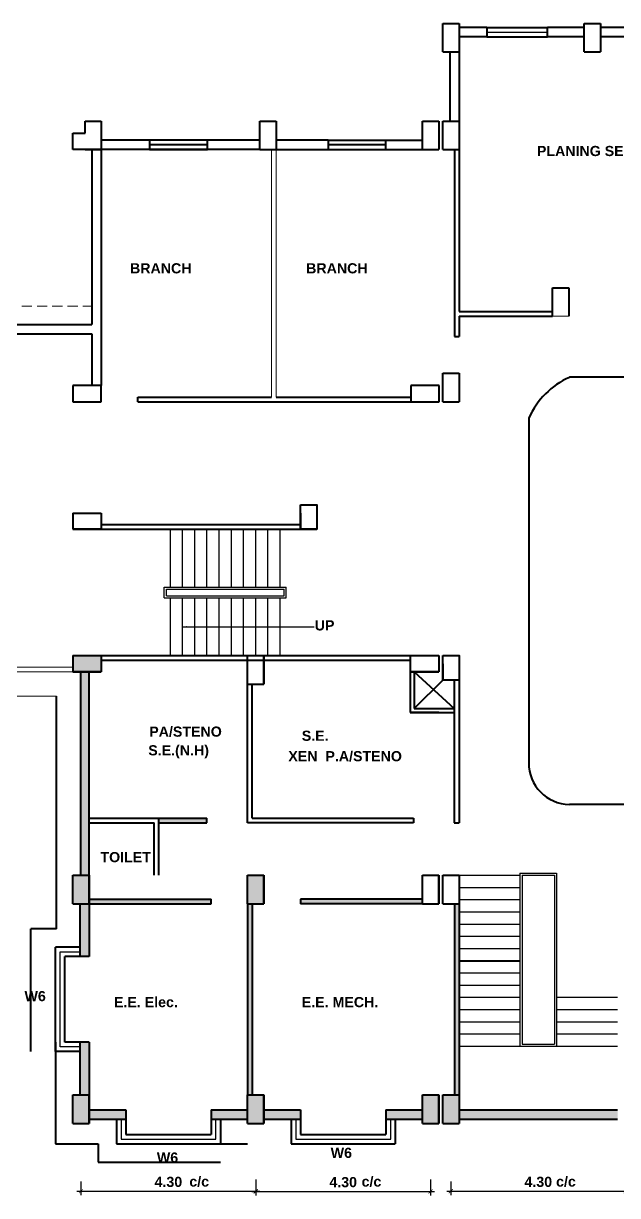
# Model space of a CAD drawing. Header units: inches. Extents: x 1352 to 5457, y 84 to 1168.
# Drawn here: x 2485.08 to 2499.69, y 130.89 to 159.71 of the extents above; entities that cross this region are included whole.
import ezdxf

# ---------------------------------------------------------------- set-up
doc = ezdxf.new("R2010")
doc.units = ezdxf.units.IN
doc.header["$MEASUREMENT"] = 0
doc.header["$PDMODE"] = 35
doc.header["$PDSIZE"] = -0.5
doc.linetypes.add('DASHED2', pattern=[0.375, 0.25, -0.125])
for name, color, linetype, lineweight in [('col', 250, 'Continuous', 40), ('hatch', 250, 'DASHED2', 9), ('roof', 250, 'Continuous', 20), ('text', 250, 'Continuous', 30), ('wall', 7, 'Continuous', 40), ('win', 250, 'Continuous', 30)]:
    doc.layers.add(name, color=color, linetype=linetype, lineweight=lineweight)
doc.styles.get("Standard").update_dxf_attribs({"font": 'arialbd.ttf', "height": 1.5})
doc.dimstyles.get("Standard").update_dxf_attribs({"dimtxt": 0.25, "dimasz": 0.1, "dimexe": 0.1, "dimexo": 0.1, "dimgap": 0.1, "dimtad": 1, "dimzin": 0, "dimdsep": 46, "dimtxsty": 'Standard', "dimblk": 'ARCHTICK', "dimcen": 0.1, "dimdle": 0.1, "dimclrd": 256, "dimadec": 0, "dimazin": 0, "dimtfac": 1, "dimtofl": 0, "dimtmove": 2, "dimatfit": 3, "dimfxl": 1, "dimtolj": 1, "dimtzin": 0, "dimlwd": -1, "dimarcsym": 0})

# ---------------------------------------------------------------- blocks, each defined once
blk = doc.blocks.new('_ArchTick')
at = {"color": 0, "linetype": 'ByBlock', "const_width": 0.15}
blk.add_lwpolyline([(-0.5, -0.5), (0.5, 0.5)], dxfattribs=at)
blk = doc.blocks.new('*D547')
at = {"layer": 'Defpoints', "color": 0, "linetype": 'Continuous', "transparency": 16777216}
for p in [(2486.491, 131.342), (2490.791, 131.342), (2490.791, 131.001)]:
    blk.add_point(p, dxfattribs=at)
at = {"layer": 'text', "color": 0, "linetype": 'Continuous', "lineweight": -2, "transparency": 16777216}
for p, q in [((2486.491, 131.242), (2486.491, 130.901)), ((2490.791, 131.242), (2490.791, 130.901))]:
    blk.add_line(p, q, dxfattribs=at)
at = {"layer": 'text', "linetype": 'Continuous', "transparency": 16777216}
blk.add_line((2486.391, 131.001), (2490.891, 131.001), dxfattribs=at)
at = {"layer": 'text', "linetype": 'Continuous', "transparency": 16777216, "xscale": 0.1, "yscale": 0.1, "zscale": 0.1, "rotation": 180}
blk.add_blockref('_ArchTick', (2486.491, 131.001), dxfattribs=at)
at = {"layer": 'text', "linetype": 'Continuous', "transparency": 16777216, "xscale": 0.1, "yscale": 0.1, "zscale": 0.1}
blk.add_blockref('_ArchTick', (2490.791, 131.001), dxfattribs=at)
at = {"layer": 'text', "color": 0, "linetype": 'Continuous', "transparency": 16777216, "insert": (2488.641, 131.229), "char_height": 0.25, "attachment_point": 5}
blk.add_mtext('\\A1;4.30', dxfattribs=at)
blk = doc.blocks.new('*D548')
at = {"layer": 'Defpoints', "color": 0, "linetype": 'Continuous', "transparency": 16777216}
for p in [(2495.591, 131.342), (2499.891, 131.342), (2499.891, 131.001)]:
    blk.add_point(p, dxfattribs=at)
at = {"layer": 'text', "color": 0, "linetype": 'Continuous', "lineweight": -2, "transparency": 16777216}
for p, q in [((2495.591, 131.242), (2495.591, 130.901)), ((2499.891, 131.242), (2499.891, 130.901))]:
    blk.add_line(p, q, dxfattribs=at)
at = {"layer": 'text', "linetype": 'Continuous', "transparency": 16777216}
blk.add_line((2495.491, 131.001), (2499.991, 131.001), dxfattribs=at)
at = {"layer": 'text', "linetype": 'Continuous', "transparency": 16777216, "xscale": 0.1, "yscale": 0.1, "zscale": 0.1, "rotation": 180}
blk.add_blockref('_ArchTick', (2495.591, 131.001), dxfattribs=at)
at = {"layer": 'text', "linetype": 'Continuous', "transparency": 16777216, "xscale": 0.1, "yscale": 0.1, "zscale": 0.1}
blk.add_blockref('_ArchTick', (2499.891, 131.001), dxfattribs=at)
at = {"layer": 'text', "color": 0, "linetype": 'Continuous', "transparency": 16777216, "insert": (2497.741, 131.229), "char_height": 0.25, "attachment_point": 5}
blk.add_mtext('\\A1;4.30', dxfattribs=at)
blk = doc.blocks.new('*D554')
at = {"layer": 'Defpoints', "color": 0, "linetype": 'Continuous', "transparency": 16777216}
for p in [(2490.791, 131.389), (2495.091, 131.389), (2495.091, 130.994)]:
    blk.add_point(p, dxfattribs=at)
at = {"layer": 'text', "color": 0, "linetype": 'Continuous', "lineweight": -2, "transparency": 16777216}
for p, q in [((2490.791, 131.289), (2490.791, 130.894)), ((2495.091, 131.289), (2495.091, 130.894))]:
    blk.add_line(p, q, dxfattribs=at)
at = {"layer": 'text', "linetype": 'Continuous', "transparency": 16777216}
blk.add_line((2490.691, 130.994), (2495.191, 130.994), dxfattribs=at)
at = {"layer": 'text', "linetype": 'Continuous', "transparency": 16777216, "xscale": 0.1, "yscale": 0.1, "zscale": 0.1, "rotation": 180}
blk.add_blockref('_ArchTick', (2490.791, 130.994), dxfattribs=at)
at = {"layer": 'text', "linetype": 'Continuous', "transparency": 16777216, "xscale": 0.1, "yscale": 0.1, "zscale": 0.1}
blk.add_blockref('_ArchTick', (2495.091, 130.994), dxfattribs=at)
at = {"layer": 'text', "color": 0, "linetype": 'Continuous', "transparency": 16777216, "insert": (2492.941, 131.222), "char_height": 0.25, "attachment_point": 5}
blk.add_mtext('\\A1;4.30', dxfattribs=at)

msp = doc.modelspace()

# ---------------------------------------------------------------- hatches: boundary and pattern name
at = {"layer": 'wall', "linetype": 'ByBlock'}
h = msp.add_hatch(color=256, dxfattribs=at)
h.dxf.hatch_style = 1
h.paths.add_polyline_path([(2486.991, 144.168), (2486.291, 144.168), (2486.291, 143.768), (2486.991, 143.768)])
h = msp.add_hatch(color=256, dxfattribs=at)
h.dxf.hatch_style = 1
h.paths.add_polyline_path([(2486.691, 143.768), (2486.491, 143.768), (2486.491, 138.768), (2486.691, 138.768)])
h = msp.add_hatch(color=256, dxfattribs=at)
h.dxf.hatch_style = 1
h.paths.add_polyline_path([(2489.591, 140.173), (2488.406, 140.173), (2488.406, 140.058), (2489.591, 140.058)])
h = msp.add_hatch(color=256, dxfattribs=at)
h.dxf.hatch_style = 1
h.paths.add_polyline_path([(2486.691, 138.768), (2486.291, 138.768), (2486.291, 138.068), (2486.691, 138.068)])
h = msp.add_hatch(color=256, dxfattribs=at)
h.dxf.hatch_style = 1
h.paths.add_polyline_path([(2490.991, 138.768), (2490.591, 138.768), (2490.591, 138.068), (2490.991, 138.068)])
h = msp.add_hatch(color=256, dxfattribs=at)
h.dxf.hatch_style = 1
h.paths.add_polyline_path([(2486.691, 138.068), (2486.461, 138.068), (2486.461, 136.768), (2486.691, 136.768)])
h = msp.add_hatch(color=256, dxfattribs=at)
h.dxf.hatch_style = 1
h.paths.add_polyline_path([(2489.691, 138.183), (2486.691, 138.183), (2486.691, 138.068), (2489.691, 138.068)])
h = msp.add_hatch(color=256, dxfattribs=at)
h.dxf.hatch_style = 1
h.paths.add_polyline_path([(2490.706, 138.068), (2490.591, 138.068), (2490.591, 133.368), (2490.706, 133.368)])
h = msp.add_hatch(color=256, dxfattribs=at)
h.dxf.hatch_style = 1
h.paths.add_polyline_path([(2494.891, 138.183), (2491.891, 138.183), (2491.891, 138.068), (2494.891, 138.068)])
h = msp.add_hatch(color=256, dxfattribs=at)
h.dxf.hatch_style = 1
h.paths.add_polyline_path([(2495.791, 138.068), (2495.676, 138.068), (2495.676, 133.368), (2495.791, 133.368)])
h = msp.add_hatch(color=256, dxfattribs=at)
h.dxf.hatch_style = 1
h.paths.add_polyline_path([(2486.691, 134.668), (2486.461, 134.668), (2486.461, 133.368), (2486.691, 133.368)])
h = msp.add_hatch(color=256, dxfattribs=at)
h.dxf.hatch_style = 1
h.paths.add_polyline_path([(2486.691, 133.368), (2486.291, 133.368), (2486.291, 132.668), (2486.691, 132.668)])
h = msp.add_hatch(color=256, dxfattribs=at)
h.dxf.hatch_style = 1
h.paths.add_polyline_path([(2490.991, 133.368), (2490.591, 133.368), (2490.591, 132.668), (2490.991, 132.668)])
h = msp.add_hatch(color=256, dxfattribs=at)
h.dxf.hatch_style = 1
h.paths.add_polyline_path([(2495.291, 133.368), (2494.891, 133.368), (2494.891, 132.668), (2495.291, 132.668)])
h = msp.add_hatch(color=256, dxfattribs=at)
h.dxf.hatch_style = 1
h.paths.add_polyline_path([(2495.791, 133.368), (2495.391, 133.368), (2495.391, 132.668), (2495.791, 132.668)])
h = msp.add_hatch(color=256, dxfattribs=at)
h.dxf.hatch_style = 1
h.paths.add_polyline_path([(2487.591, 132.998), (2486.691, 132.998), (2486.691, 132.768), (2487.591, 132.768)])
h = msp.add_hatch(color=256, dxfattribs=at)
h.dxf.hatch_style = 1
h.paths.add_polyline_path([(2490.591, 132.998), (2489.691, 132.998), (2489.691, 132.768), (2490.591, 132.768)])
h = msp.add_hatch(color=256, dxfattribs=at)
h.dxf.hatch_style = 1
h.paths.add_polyline_path([(2491.891, 132.998), (2490.991, 132.998), (2490.991, 132.768), (2491.891, 132.768)])
h = msp.add_hatch(color=256, dxfattribs=at)
h.dxf.hatch_style = 1
h.paths.add_polyline_path([(2494.891, 132.998), (2493.991, 132.998), (2493.991, 132.768), (2494.891, 132.768)])
h = msp.add_hatch(color=256, dxfattribs=at)
h.dxf.hatch_style = 1
h.paths.add_polyline_path([(2499.691, 132.998), (2495.791, 132.998), (2495.791, 132.768), (2499.691, 132.768)])

# ---------------------------------------------------------------- linework, layer by layer
at = {"layer": 'col'}
for p, q in [((2495.391, 159.709), (2495.791, 159.709)), ((2495.391, 159.009), (2495.391, 159.709)), ((2495.791, 159.709), (2495.791, 159.009)), ((2498.869, 159.709), (2499.269, 159.709)), ((2498.869, 159.009), (2498.869, 159.709)), ((2499.269, 159.709), (2499.269, 159.009)), ((2495.391, 159.009), (2495.791, 159.009)), ((2495.391, 159.009), (2495.791, 159.009)), ((2498.869, 159.009), (2499.269, 159.009)), ((2498.869, 159.009), (2499.269, 159.009)), ((2486.591, 157.309), (2486.991, 157.309)), ((2486.591, 157.009), (2486.591, 157.309)), ((2486.991, 157.309), (2486.991, 156.609)), ((2490.893, 157.309), (2491.293, 157.309)), ((2490.893, 156.609), (2490.893, 157.309)), ((2491.293, 157.309), (2491.293, 156.609)), ((2494.891, 157.309), (2495.291, 157.309)), ((2494.891, 156.609), (2494.891, 157.309)), ((2495.291, 157.309), (2495.291, 156.609)), ((2495.391, 157.309), (2495.791, 157.309)), ((2495.391, 156.609), (2495.391, 157.309)), ((2495.791, 157.309), (2495.791, 152.624)), ((2486.291, 156.609), (2486.291, 157.009)), ((2486.291, 157.009), (2486.591, 157.009)), ((2486.991, 156.609), (2486.291, 156.609)), ((2486.591, 156.609), (2486.991, 156.609)), ((2486.591, 156.609), (2486.991, 156.609)), ((2490.893, 156.609), (2491.293, 156.609)), ((2490.893, 156.609), (2494.891, 156.609)), ((2494.891, 156.609), (2495.291, 156.609)), ((2494.891, 156.609), (2495.291, 156.609)), ((2495.391, 156.609), (2495.791, 156.609)), ((2495.391, 156.609), (2495.791, 156.609)), ((2495.676, 156.609), (2495.676, 152.009)), ((2498.093, 153.209), (2498.493, 153.209)), ((2498.093, 152.509), (2498.093, 153.209)), ((2498.493, 153.209), (2498.493, 152.509)), ((2495.791, 152.624), (2498.093, 152.624)), ((2495.791, 152.509), (2498.093, 152.509)), ((2495.791, 152.509), (2495.791, 152.009)), ((2495.676, 152.009), (2495.791, 152.009)), ((2495.391, 151.109), (2495.791, 151.109)), ((2495.391, 150.409), (2495.391, 151.109)), ((2495.791, 151.109), (2495.791, 150.409)), ((2486.991, 150.809), (2486.291, 150.809)), ((2486.291, 150.809), (2486.291, 150.409)), ((2486.991, 150.409), (2486.991, 150.809)), ((2495.303, 150.809), (2494.603, 150.809)), ((2494.603, 150.809), (2494.603, 150.409)), ((2495.303, 150.409), (2495.303, 150.809)), ((2487.891, 150.409), (2487.891, 150.524)), ((2487.891, 150.524), (2491.178, 150.524)), ((2491.293, 150.524), (2494.603, 150.524)), ((2486.291, 150.409), (2486.991, 150.409)), ((2487.891, 150.409), (2495.303, 150.409)), ((2495.391, 150.409), (2495.791, 150.409)), ((2495.391, 150.409), (2495.791, 150.409)), ((2495.391, 150.409), (2495.791, 150.409)), ((2486.291, 147.673), (2486.291, 147.273)), ((2486.291, 147.673), (2486.991, 147.673)), ((2486.991, 147.673), (2486.991, 147.273)), ((2491.891, 147.673), (2491.891, 147.273)), ((2486.291, 147.273), (2486.991, 147.273)), ((2486.991, 147.273), (2486.291, 147.273)), ((2486.291, 144.168), (2486.291, 143.768)), ((2486.291, 144.168), (2486.991, 144.168)), ((2486.991, 144.168), (2486.991, 143.768)), ((2490.591, 144.168), (2490.991, 144.168)), ((2490.591, 143.468), (2490.591, 144.168)), ((2490.991, 143.468), (2490.991, 144.168)), ((2490.991, 144.168), (2490.991, 143.468)), ((2494.591, 144.168), (2494.591, 143.768)), ((2494.591, 144.168), (2495.291, 144.168)), ((2495.291, 144.168), (2495.291, 143.768)), ((2495.391, 143.968), (2495.391, 143.568)), ((2486.291, 143.768), (2486.991, 143.768)), ((2486.991, 143.768), (2486.291, 143.768)), ((2494.591, 143.768), (2495.291, 143.768)), ((2495.291, 143.768), (2494.591, 143.768)), ((2490.591, 143.468), (2490.991, 143.468)), ((2495.291, 142.768), (2494.591, 142.768)), ((2486.291, 138.768), (2486.691, 138.768)), ((2486.291, 138.068), (2486.291, 138.768)), ((2486.691, 138.068), (2486.691, 138.768)), ((2486.691, 138.768), (2486.691, 138.068)), ((2490.591, 138.768), (2490.991, 138.768)), ((2490.591, 138.068), (2490.591, 138.768)), ((2490.991, 138.068), (2490.991, 138.768)), ((2490.991, 138.768), (2490.991, 138.068)), ((2494.891, 138.768), (2495.291, 138.768)), ((2494.891, 138.068), (2494.891, 138.768)), ((2495.291, 138.068), (2495.291, 138.768)), ((2495.291, 138.768), (2495.291, 138.068)), ((2495.391, 138.768), (2495.791, 138.768)), ((2495.391, 138.068), (2495.391, 138.768)), ((2495.791, 138.768), (2495.791, 138.068)), ((2486.291, 138.068), (2486.691, 138.068)), ((2490.591, 138.068), (2490.991, 138.068)), ((2494.891, 138.068), (2495.291, 138.068)), ((2495.391, 138.068), (2495.791, 138.068)), ((2486.291, 133.368), (2486.691, 133.368)), ((2486.291, 132.668), (2486.291, 133.368)), ((2486.691, 132.668), (2486.691, 133.368)), ((2486.691, 133.368), (2486.691, 132.668)), ((2490.591, 133.368), (2490.991, 133.368)), ((2490.591, 132.668), (2490.591, 133.368)), ((2490.991, 132.668), (2490.991, 133.368)), ((2490.991, 133.368), (2490.991, 132.668)), ((2494.891, 133.368), (2495.291, 133.368)), ((2494.891, 132.668), (2494.891, 133.368)), ((2495.291, 132.668), (2495.291, 133.368)), ((2495.291, 133.368), (2495.291, 132.668)), ((2495.391, 133.368), (2495.791, 133.368)), ((2495.391, 132.668), (2495.391, 133.368)), ((2495.791, 133.368), (2495.791, 132.668)), ((2486.291, 132.668), (2486.691, 132.668)), ((2490.591, 132.668), (2490.991, 132.668)), ((2494.891, 132.668), (2495.291, 132.668)), ((2495.391, 132.668), (2495.791, 132.668))]:
    msp.add_line(p, q, dxfattribs=at)
for points in [[(2491.891, 147.873), (2492.291, 147.873), (2492.291, 147.273), (2491.891, 147.273)], [(2495.391, 144.168), (2495.791, 144.168), (2495.791, 143.568), (2495.391, 143.568)]]:
    msp.add_lwpolyline(points, close=True, dxfattribs=at)
at = {"layer": 'hatch', "linetype": 'ByBlock'}
for p, q in [((2491.178, 156.609), (2491.178, 150.524)), ((2491.293, 156.609), (2491.293, 150.524)), ((2498.093, 152.509), (2498.493, 152.509)), ((2495.791, 150.409), (2495.791, 151.109)), ((2486.291, 143.883), (2482.763, 143.883)), ((2486.291, 143.768), (2482.163, 143.768)), ((2485.891, 143.168), (2482.763, 143.168))]:
    msp.add_line(p, q, dxfattribs=at)
at = {"layer": 'roof', "linetype": 'DASHED2'}
msp.add_line((2478.285, 152.759), (2486.761, 152.759), dxfattribs=at)
at = {"layer": 'wall', "linetype": 'Continuous'}
for p, q in [((2496.476, 159.609), (2495.791, 159.609)), ((2496.476, 159.379), (2495.791, 159.379)), ((2496.476, 159.609), (2496.476, 159.379)), ((2496.476, 159.609), (2497.969, 159.609)), ((2496.476, 159.379), (2497.969, 159.379)), ((2497.969, 159.379), (2497.969, 159.609)), ((2498.869, 159.609), (2497.969, 159.609)), ((2498.869, 159.379), (2497.969, 159.379)), ((2500.169, 159.608), (2499.269, 159.609)), ((2500.169, 159.378), (2499.269, 159.379)), ((2495.561, 159.009), (2495.561, 157.309)), ((2495.791, 159.009), (2495.791, 157.309)), ((2490.893, 156.839), (2486.991, 156.839)), ((2488.18, 156.839), (2488.18, 156.626)), ((2488.18, 156.835), (2488.18, 156.605)), ((2489.603, 156.629), (2489.603, 156.839)), ((2489.603, 156.608), (2489.603, 156.839)), ((2492.568, 156.839), (2491.293, 156.839)), ((2492.568, 156.839), (2492.568, 156.626)), ((2492.568, 156.839), (2494.891, 156.839)), ((2492.568, 156.835), (2492.568, 156.605)), ((2493.991, 156.629), (2493.991, 156.839)), ((2493.991, 156.608), (2493.991, 156.839)), ((2486.761, 156.609), (2486.761, 152.309)), ((2490.893, 156.609), (2486.991, 156.609)), ((2486.991, 156.609), (2486.991, 150.809)), ((2488.18, 156.609), (2489.603, 156.608)), ((2492.568, 156.609), (2493.991, 156.608)), ((2480.806, 152.309), (2485.954, 152.309)), ((2486.761, 152.079), (2486.761, 150.809)), ((2505.476, 151.009), (2498.508, 151.009)), ((2497.508, 150.009), (2497.508, 141.509)), ((2486.991, 147.388), (2491.891, 147.388)), ((2486.991, 147.273), (2492.291, 147.273)), ((2486.991, 144.168), (2494.591, 144.168)), ((2486.991, 144.053), (2494.591, 144.053)), ((2486.491, 138.768), (2486.491, 143.768)), ((2486.691, 138.768), (2486.691, 143.768)), ((2494.591, 143.768), (2494.591, 142.768)), ((2494.691, 143.768), (2494.691, 142.868)), ((2494.691, 143.768), (2495.67, 142.868)), ((2495.391, 143.568), (2494.691, 142.868)), ((2495.67, 143.568), (2495.67, 140.058)), ((2495.791, 143.568), (2495.791, 140.058)), ((2490.591, 140.058), (2490.591, 143.468)), ((2490.706, 140.173), (2490.706, 143.468)), ((2485.891, 137.448), (2485.891, 143.168)), ((2494.591, 142.768), (2495.67, 142.768)), ((2494.691, 142.868), (2495.67, 142.868)), ((2511.258, 140.509), (2498.508, 140.509)), ((2486.691, 140.173), (2488.406, 140.173)), ((2486.691, 140.058), (2488.291, 140.058)), ((2488.291, 138.768), (2488.291, 140.058)), ((2488.406, 138.768), (2488.406, 140.173)), ((2488.406, 140.173), (2489.591, 140.173)), ((2488.406, 140.058), (2489.591, 140.058)), ((2489.591, 140.058), (2489.591, 140.173)), ((2494.67, 140.058), (2490.591, 140.058)), ((2490.706, 140.173), (2494.67, 140.173)), ((2494.67, 140.173), (2494.67, 140.058)), ((2495.67, 140.058), (2495.791, 140.058)), ((2486.461, 138.068), (2486.461, 136.768)), ((2486.691, 138.183), (2489.691, 138.183)), ((2486.691, 138.068), (2486.691, 136.768)), ((2486.691, 138.068), (2489.691, 138.068)), ((2489.691, 138.068), (2489.691, 138.183)), ((2490.591, 138.068), (2490.591, 133.368)), ((2490.706, 138.068), (2490.706, 133.368)), ((2491.891, 138.183), (2491.891, 138.068)), ((2494.891, 138.183), (2491.891, 138.183)), ((2494.891, 138.068), (2491.891, 138.068)), ((2495.676, 138.068), (2495.676, 133.368)), ((2495.791, 138.068), (2495.791, 133.368)), ((2495.791, 136.668), (2497.291, 136.668)), ((2485.861, 134.668), (2485.861, 132.168)), ((2486.461, 134.668), (2486.461, 133.368)), ((2486.691, 134.668), (2486.691, 133.368)), ((2486.691, 132.998), (2487.591, 132.998)), ((2489.691, 132.998), (2490.591, 132.998)), ((2490.991, 132.998), (2491.891, 132.998)), ((2493.991, 132.998), (2494.891, 132.998)), ((2495.791, 132.998), (2499.691, 132.998)), ((2486.691, 132.768), (2487.591, 132.768)), ((2489.691, 132.768), (2490.591, 132.768)), ((2490.991, 132.768), (2491.891, 132.768)), ((2493.991, 132.768), (2494.891, 132.768)), ((2495.791, 132.768), (2499.691, 132.768)), ((2485.861, 132.168), (2486.911, 132.168)), ((2489.691, 132.168), (2490.591, 132.168))]:
    msp.add_line(p, q, dxfattribs=at)
at = {"layer": 'wall'}
for p, q in [((2481.933, 152.309), (2486.761, 152.309)), ((2482.163, 152.079), (2486.761, 152.079)), ((2485.261, 134.438), (2485.261, 137.448)), ((2485.891, 137.448), (2485.261, 137.448)), ((2485.861, 134.438), (2485.861, 136.998)), ((2486.461, 136.998), (2485.861, 136.998)), ((2486.091, 134.668), (2486.091, 136.768)), ((2486.691, 136.768), (2486.091, 136.768)), ((2486.691, 134.668), (2486.091, 134.668)), ((2486.461, 134.438), (2485.861, 134.438)), ((2487.591, 132.998), (2487.591, 132.398)), ((2489.691, 132.998), (2489.691, 132.398)), ((2491.891, 132.998), (2491.891, 132.398)), ((2493.991, 132.998), (2493.991, 132.398)), ((2487.361, 132.768), (2487.361, 132.168)), ((2489.921, 132.768), (2489.921, 132.168)), ((2491.661, 132.768), (2491.661, 132.168)), ((2494.221, 132.768), (2494.221, 132.168)), ((2487.591, 132.398), (2489.691, 132.398)), ((2491.891, 132.398), (2493.991, 132.398)), ((2486.911, 132.168), (2486.911, 131.718)), ((2487.361, 132.168), (2489.921, 132.168)), ((2491.661, 132.168), (2494.221, 132.168)), ((2486.911, 131.718), (2489.921, 131.718))]:
    msp.add_line(p, q, dxfattribs=at)
at = {"layer": 'wall', "linetype": 'Continuous'}
for centre, radius, start, end in [((2499.308, 149.209), 1.969, 113.9562, 156.0438), ((2498.521, 141.522), 1.013, 179.2542, 269.2542)]:
    msp.add_arc(centre, radius, start, end, dxfattribs=at)
at = {"layer": 'win'}
for p, q in [((2496.476, 159.491), (2497.969, 159.493)), ((2488.18, 156.739), (2489.603, 156.741)), ((2488.18, 156.721), (2489.603, 156.723)), ((2492.568, 156.739), (2493.991, 156.741)), ((2492.568, 156.721), (2493.991, 156.723)), ((2488.691, 145.853), (2488.691, 147.273)), ((2488.991, 145.853), (2488.991, 147.273)), ((2489.291, 145.853), (2489.291, 147.273)), ((2489.591, 145.853), (2489.591, 147.273)), ((2489.891, 145.853), (2489.891, 147.273)), ((2490.191, 145.853), (2490.191, 147.273)), ((2490.491, 145.853), (2490.491, 147.273)), ((2490.791, 145.853), (2490.791, 147.273)), ((2491.091, 145.853), (2491.091, 147.273)), ((2491.391, 145.853), (2491.391, 147.273)), ((2488.541, 145.588), (2488.541, 145.853)), ((2488.541, 145.853), (2491.541, 145.853)), ((2488.541, 145.853), (2491.541, 145.853)), ((2491.541, 145.588), (2491.541, 145.853)), ((2488.541, 145.588), (2491.541, 145.588)), ((2488.541, 145.588), (2491.541, 145.588)), ((2488.591, 145.638), (2488.591, 145.803)), ((2488.591, 145.803), (2491.491, 145.803)), ((2488.591, 145.638), (2491.491, 145.638)), ((2488.691, 144.168), (2488.691, 145.588)), ((2488.991, 144.168), (2488.991, 145.588)), ((2489.291, 144.168), (2489.291, 145.588)), ((2489.591, 144.168), (2489.591, 145.588)), ((2489.891, 144.168), (2489.891, 145.588)), ((2490.191, 144.168), (2490.191, 145.588)), ((2490.491, 144.168), (2490.491, 145.588)), ((2490.791, 144.168), (2490.791, 145.588)), ((2491.091, 144.168), (2491.091, 145.588)), ((2491.391, 144.168), (2491.391, 145.588)), ((2491.491, 145.638), (2491.491, 145.803)), ((2495.791, 138.768), (2497.291, 138.768)), ((2497.291, 138.818), (2497.291, 134.568)), ((2497.291, 138.818), (2498.191, 138.818)), ((2497.341, 138.768), (2497.341, 134.618)), ((2497.341, 138.768), (2498.141, 138.768)), ((2498.141, 138.768), (2498.141, 134.618)), ((2498.191, 138.818), (2498.191, 134.568)), ((2495.791, 138.468), (2497.291, 138.468)), ((2495.791, 138.168), (2497.291, 138.168)), ((2495.791, 137.868), (2497.291, 137.868)), ((2495.791, 137.568), (2497.291, 137.568)), ((2495.791, 137.268), (2497.291, 137.268)), ((2485.976, 134.553), (2485.976, 136.886)), ((2485.976, 136.886), (2486.461, 136.886)), ((2495.791, 136.968), (2497.291, 136.968)), ((2495.791, 136.368), (2497.291, 136.368)), ((2495.791, 136.068), (2497.291, 136.068)), ((2495.791, 135.768), (2497.291, 135.768)), ((2498.191, 135.768), (2499.691, 135.768)), ((2495.791, 135.468), (2497.291, 135.468)), ((2498.191, 135.468), (2499.691, 135.468)), ((2495.791, 135.168), (2497.291, 135.168)), ((2498.191, 135.168), (2499.691, 135.168)), ((2495.791, 134.868), (2497.291, 134.868)), ((2498.191, 134.868), (2499.691, 134.868)), ((2495.791, 134.568), (2499.691, 134.568)), ((2497.341, 134.618), (2498.141, 134.618)), ((2498.191, 134.568), (2499.691, 134.568)), ((2486.461, 134.553), (2485.976, 134.553)), ((2487.476, 132.768), (2487.476, 132.283)), ((2489.81, 132.283), (2489.81, 132.768)), ((2491.776, 132.768), (2491.776, 132.283)), ((2494.11, 132.283), (2494.11, 132.768)), ((2487.476, 132.283), (2489.81, 132.283)), ((2491.776, 132.283), (2494.11, 132.283))]:
    msp.add_line(p, q, dxfattribs=at)

# ---------------------------------------------------------------- texts
at = {"layer": 'text'}
for s, p in [('PLANING SECTION', (2497.707, 156.448)), ('BRANCH', (2487.697, 153.564)), ('BRANCH', (2492.03, 153.564)), ('UP ', (2492.241, 144.787)), ('PA/STENO', (2488.17, 142.174)), ('S.E. ', (2491.923, 142.073)), ('S.E.(N.H)', (2488.146, 141.715)), ('XEN  P.A/STENO', (2491.592, 141.57)), ('TOILET ', (2486.97, 139.089)), ('W6', (2485.102, 135.672)), ('E.E. Elec.', (2487.302, 135.525)), ('E.E. MECH.', (2491.923, 135.525)), ('W6', (2492.634, 131.819)), ('W6', (2488.358, 131.703)), ('c/c', (2489.157, 131.114)), ('c/c', (2493.395, 131.114)), ('c/c', (2498.179, 131.114))]:
    msp.add_text(s, height=0.25, dxfattribs=at).set_placement(p)

# ---------------------------------------------------------------- dimensions: what is measured, and where the dimension line sits
at = {"layer": 'text', "linetype": 'Continuous'}
for base, p1, p2, picture, middle in [((2490.791, 131.001), (2486.491, 131.342), (2490.791, 131.342), '*D547', (2488.641, 131.229)), ((2495.091, 130.994), (2490.791, 131.389), (2495.091, 131.389), '*D554', (2492.941, 131.222)), ((2499.891, 131.001), (2495.591, 131.342), (2499.891, 131.342), '*D548', (2497.741, 131.229))]:
    dim = msp.add_linear_dim(base=base, p1=p1, p2=p2, dimstyle='Standard', dxfattribs=at)
    dim.commit()
    dim.dimension.update_dxf_attribs({"geometry": picture, "text_midpoint": middle})

# ---------------------------------------------------------------- leaders
msp.add_leader([(2488.991, 144.878), (2492.224, 144.878)], dimstyle='Standard', override={"dimgap": 0.1, "dimtad": 0}, dxfattribs=at)

doc.saveas('drawing.dxf')
